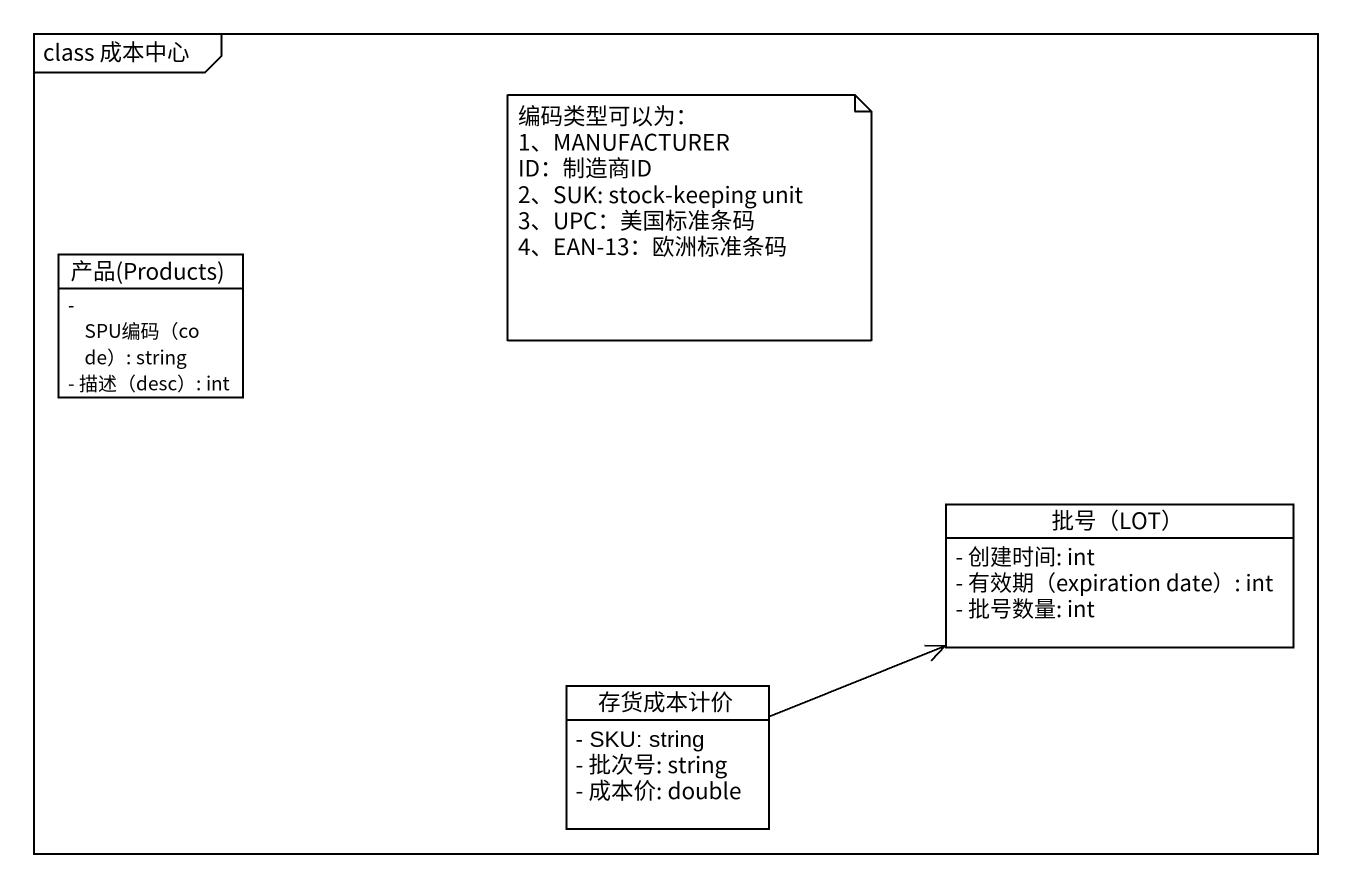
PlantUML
@startuml
mainframe class 成本中心
hide circle
hide empty members
skinparam classAttributeIconSize 0
class "产品(Products)" as 产品_Products {
  - SPU编码（code）: string
  - 描述（desc）: int
}
class "批号（LOT）" as 批号_LOT {
  - 创建时间: int
  - 有效期（expiration date）: int
  - 批号数量: int
}
class 存货成本计价 {
  - SKU: string
  - 批次号: string
  - 成本价: double
}
存货成本计价 -right-> 批号_LOT
note as N1
  编码类型可以为：
  1、MANUFACTURER ID：制造商ID
  2、SUK: stock-keeping unit
  3、UPC：美国标准条码
  4、EAN-13：欧洲标准条码
end note
@enduml
